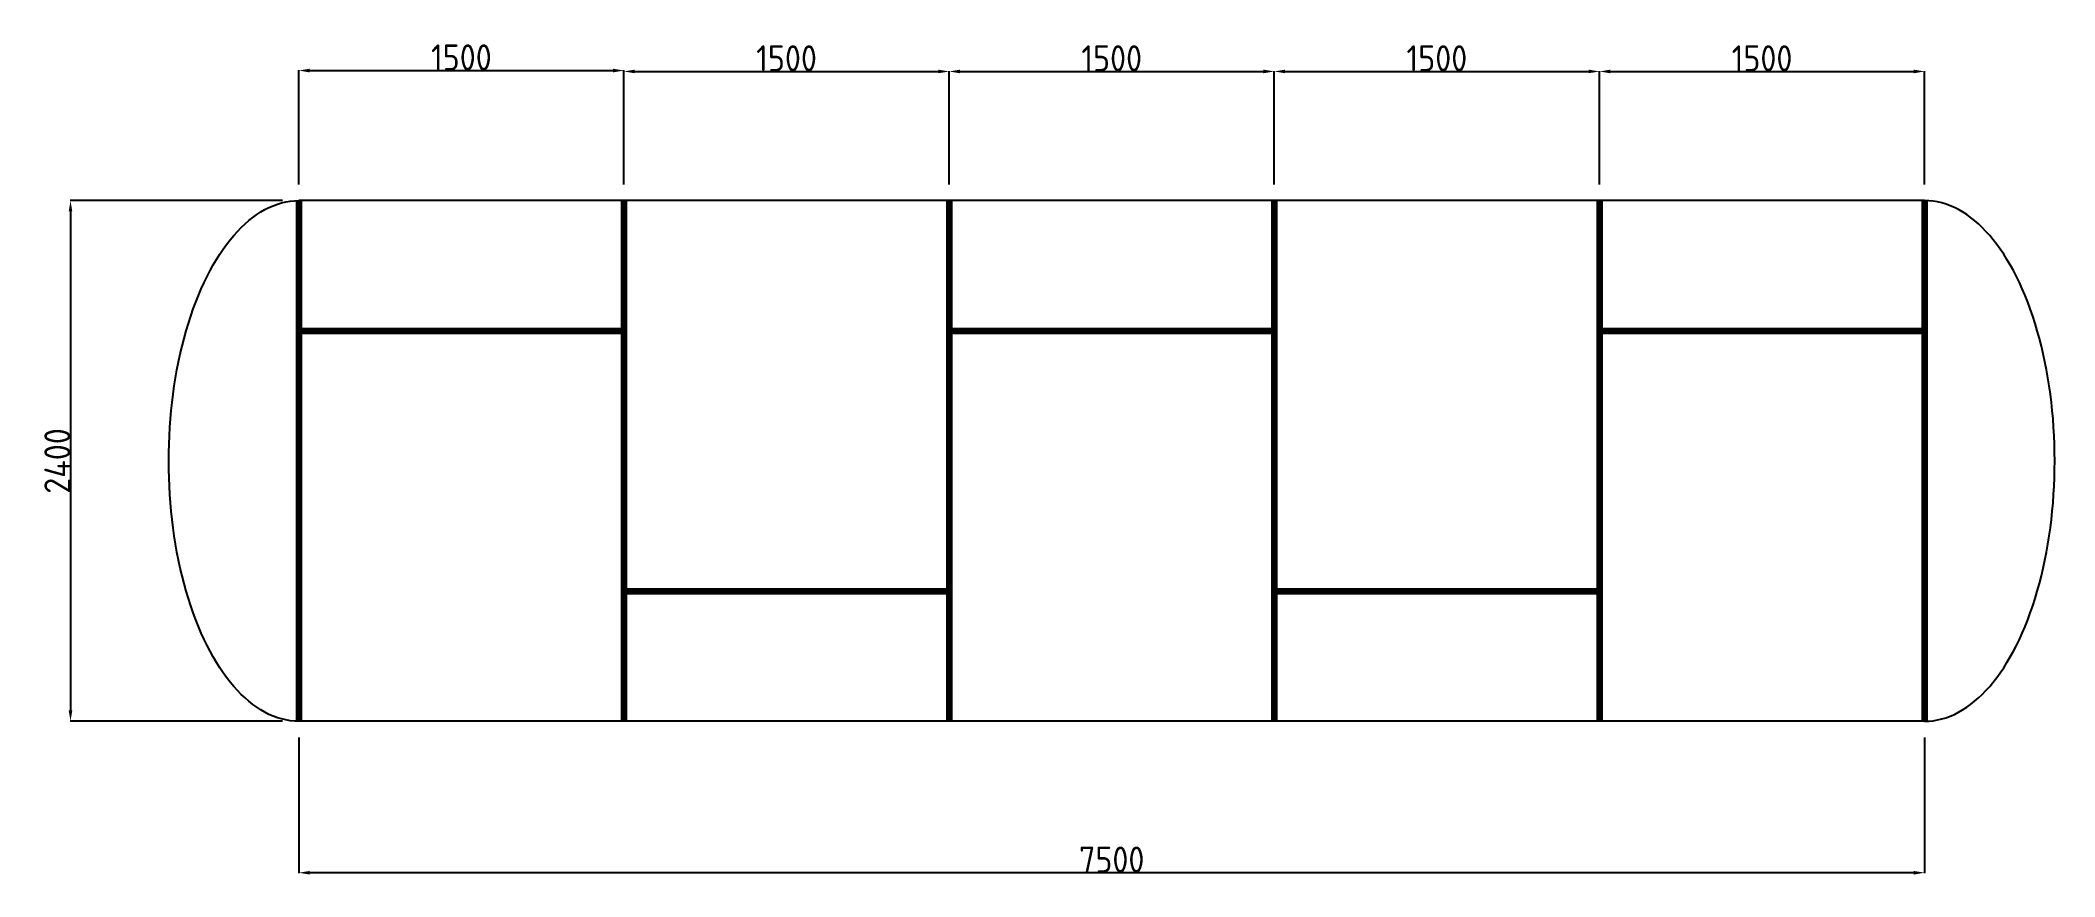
# Model space of a CAD drawing. Header units: inches. Extents: x 41827 to 51120, y 1975 to 5830.
import ezdxf

# ---------------------------------------------------------------- set-up
doc = ezdxf.new("R2010")
doc.units = ezdxf.units.IN
doc.header["$LTSCALE"] = 40
doc.header["$MEASUREMENT"] = 0
doc.styles.get("Standard").update_dxf_attribs({"font": 'isocp.shx', "height": 120, "bigfont": '@extfont2.shx'})
doc.dimstyles.new('ISO-25', dxfattribs={"dimtxt": 120, "dimasz": 50, "dimexe": 1.25, "dimexo": 75, "dimtad": 1, "dimdec": 0, "dimtxsty": 'Standard', "dimcen": 0, "dimclrd": 1, "dimclre": 1, "dimclrt": 1, "dimazin": 0, "dimtfac": 1, "dimtdec": 0, "dimtmove": 0, "dimatfit": 3, "dimfxl": 1, "dimtfillclr": 1, "dimarcsym": 0})

# ---------------------------------------------------------------- blocks, each defined once
blk = doc.blocks.new('*D241')
at = {"color": 1, "lineweight": -2, "transparency": 16777216}
for p, q in [((43019.8, 2615.9), (43019.8, 1991.4)), ((50519.8, 2615.9), (50519.8, 1991.4)), ((50469.8, 1992.7), (43069.8, 1992.7))]:
    blk.add_line(p, q, dxfattribs=at)
at = {"color": 1, "transparency": 16777216}
for points in [[(43069.8, 2001), (43069.8, 1984.3), (43019.8, 1992.7)], [(50469.8, 2001), (50469.8, 1984.3), (50519.8, 1992.7)]]:
    blk.add_solid(points, dxfattribs=at)
at = {"layer": 'Defpoints', "color": 0, "transparency": 16777216}
for p in [(43019.8, 2690.9), (50519.8, 2690.9), (43019.8, 1992.7)]:
    blk.add_point(p, dxfattribs=at)
at = {"color": 1, "transparency": 16777216, "insert": (46769.8, 2053.3), "char_height": 120, "attachment_point": 5}
blk.add_mtext('7500', dxfattribs=at)
blk = doc.blocks.new('*D242')
at = {"color": 1, "lineweight": -2, "transparency": 16777216}
for p, q in [((43019.8, 5165.9), (43019.8, 5691.8)), ((43069.8, 5690.6), (44469.8, 5690.6)), ((44519.8, 5165.9), (44519.8, 5691.8))]:
    blk.add_line(p, q, dxfattribs=at)
at = {"color": 1, "transparency": 16777216}
for points in [[(43069.8, 5698.9), (43069.8, 5682.2), (43019.8, 5690.6)], [(44469.8, 5698.9), (44469.8, 5682.2), (44519.8, 5690.6)]]:
    blk.add_solid(points, dxfattribs=at)
at = {"layer": 'Defpoints', "color": 0, "transparency": 16777216}
for p in [(44519.8, 5690.6), (43019.8, 5090.9), (44519.8, 5090.9)]:
    blk.add_point(p, dxfattribs=at)
at = {"color": 1, "transparency": 16777216, "insert": (43769.8, 5751.2), "char_height": 120, "attachment_point": 5}
blk.add_mtext('1500', dxfattribs=at)
blk = doc.blocks.new('*D243')
at = {"color": 1, "lineweight": -2, "transparency": 16777216}
for p, q in [((42944.8, 5090.9), (41965.4, 5090.9)), ((41966.7, 5040.9), (41966.7, 2740.9)), ((42944.8, 2690.9), (41965.4, 2690.9))]:
    blk.add_line(p, q, dxfattribs=at)
at = {"color": 1, "transparency": 16777216}
for points in [[(41958.3, 5040.9), (41975, 5040.9), (41966.7, 5090.9)], [(41958.3, 2740.9), (41975, 2740.9), (41966.7, 2690.9)]]:
    blk.add_solid(points, dxfattribs=at)
at = {"layer": 'Defpoints', "color": 0, "transparency": 16777216}
for p in [(43019.8, 5090.9), (41966.7, 2690.9), (43019.8, 2690.9)]:
    blk.add_point(p, dxfattribs=at)
at = {"color": 1, "transparency": 16777216, "insert": (41906, 3890.9), "char_height": 120, "attachment_point": 5, "rotation": 90}
blk.add_mtext('2400', dxfattribs=at)
blk = doc.blocks.new('*D248')
at = {"color": 1, "lineweight": -2, "transparency": 16777216}
for p, q in [((44519.8, 5165.9), (44519.8, 5687.6)), ((44569.8, 5686.4), (45969.8, 5686.4)), ((46019.8, 5165.9), (46019.8, 5687.6))]:
    blk.add_line(p, q, dxfattribs=at)
at = {"color": 1, "transparency": 16777216}
for points in [[(44569.8, 5694.7), (44569.8, 5678.1), (44519.8, 5686.4)], [(45969.8, 5694.7), (45969.8, 5678.1), (46019.8, 5686.4)]]:
    blk.add_solid(points, dxfattribs=at)
at = {"layer": 'Defpoints', "color": 0, "transparency": 16777216}
for p in [(46019.8, 5686.4), (44519.8, 5090.9), (46019.8, 5090.9)]:
    blk.add_point(p, dxfattribs=at)
at = {"color": 1, "transparency": 16777216, "insert": (45269.8, 5747), "char_height": 120, "attachment_point": 5}
blk.add_mtext('1500', dxfattribs=at)
blk = doc.blocks.new('*D249')
at = {"color": 1, "lineweight": -2, "transparency": 16777216}
for p, q in [((46019.8, 5165.9), (46019.8, 5687.6)), ((46069.8, 5686.4), (47469.8, 5686.4)), ((47519.8, 5165.9), (47519.8, 5687.6))]:
    blk.add_line(p, q, dxfattribs=at)
at = {"color": 1, "transparency": 16777216}
for points in [[(46069.8, 5694.7), (46069.8, 5678.1), (46019.8, 5686.4)], [(47469.8, 5694.7), (47469.8, 5678.1), (47519.8, 5686.4)]]:
    blk.add_solid(points, dxfattribs=at)
at = {"layer": 'Defpoints', "color": 0, "transparency": 16777216}
for p in [(47519.8, 5686.4), (46019.8, 5090.9), (47519.8, 5090.9)]:
    blk.add_point(p, dxfattribs=at)
at = {"color": 1, "transparency": 16777216, "insert": (46769.8, 5747), "char_height": 120, "attachment_point": 5}
blk.add_mtext('1500', dxfattribs=at)
blk = doc.blocks.new('*D250')
at = {"color": 1, "lineweight": -2, "transparency": 16777216}
for p, q in [((47519.8, 5165.9), (47519.8, 5687.6)), ((47569.8, 5686.4), (48969.8, 5686.4)), ((49019.8, 5165.9), (49019.8, 5687.6))]:
    blk.add_line(p, q, dxfattribs=at)
at = {"color": 1, "transparency": 16777216}
for points in [[(47569.8, 5694.7), (47569.8, 5678.1), (47519.8, 5686.4)], [(48969.8, 5694.7), (48969.8, 5678.1), (49019.8, 5686.4)]]:
    blk.add_solid(points, dxfattribs=at)
at = {"layer": 'Defpoints', "color": 0, "transparency": 16777216}
for p in [(49019.8, 5686.4), (47519.8, 5090.9), (49019.8, 5090.9)]:
    blk.add_point(p, dxfattribs=at)
at = {"color": 1, "transparency": 16777216, "insert": (48269.8, 5747), "char_height": 120, "attachment_point": 5}
blk.add_mtext('1500', dxfattribs=at)
blk = doc.blocks.new('*D251')
at = {"color": 1, "lineweight": -2, "transparency": 16777216}
for p, q in [((49019.8, 5165.9), (49019.8, 5687.6)), ((49069.8, 5686.4), (50469.8, 5686.4)), ((50519.8, 5165.9), (50519.8, 5687.6))]:
    blk.add_line(p, q, dxfattribs=at)
at = {"color": 1, "transparency": 16777216}
for points in [[(49069.8, 5694.7), (49069.8, 5678.1), (49019.8, 5686.4)], [(50469.8, 5694.7), (50469.8, 5678.1), (50519.8, 5686.4)]]:
    blk.add_solid(points, dxfattribs=at)
at = {"layer": 'Defpoints', "color": 0, "transparency": 16777216}
for p in [(50519.8, 5686.4), (49019.8, 5090.9), (50519.8, 5090.9)]:
    blk.add_point(p, dxfattribs=at)
at = {"color": 1, "transparency": 16777216, "insert": (49769.8, 5747), "char_height": 120, "attachment_point": 5}
blk.add_mtext('1500', dxfattribs=at)

msp = doc.modelspace()

# ---------------------------------------------------------------- linework, layer by layer
at = {"lineweight": 100}
for p, q in [((43019.8, 5090.9), (43019.8, 2690.9)), ((44519.8, 5090.9), (44519.8, 2690.9)), ((46019.8, 5090.9), (46019.8, 2690.9)), ((47519.8, 5090.9), (47519.8, 2690.9)), ((49019.8, 5090.9), (49019.8, 2690.9)), ((50519.8, 5090.9), (50519.8, 2690.9)), ((43019.8, 4490.9), (44519.8, 4490.9)), ((46019.8, 4490.9), (47519.8, 4490.9)), ((49019.8, 4490.9), (50519.8, 4490.9)), ((44519.8, 3290.9), (46019.8, 3290.9)), ((47519.8, 3290.9), (49019.8, 3290.9))]:
    msp.add_line(p, q, dxfattribs=at)
at = {"lineweight": -3, "ltscale": 0.2}
for points in [[(50519.8, 5090.9), (43019.8, 5090.9)], [(50519.8, 2690.9), (43019.8, 2690.9)]]:
    msp.add_lwpolyline(points, dxfattribs=at)
at = {"extrusion": (0, 0, -1)}
msp.add_ellipse((43019.8, 3890.9), major_axis=(0, -1200), ratio=0.499962, start_param=6.283185, end_param=9.424778, dxfattribs=at)
msp.add_ellipse((50519.8, 3890.9), major_axis=(0, -1200), ratio=0.499962, start_param=6.283185, end_param=9.424778)

# ---------------------------------------------------------------- dimensions: what is measured, and where the dimension line sits
for base, p1, p2, picture, middle in [((44519.8, 5690.6), (43019.8, 5090.9), (44519.8, 5090.9), '*D242', (43769.8, 5751.2)), ((46019.8, 5686.4), (44519.8, 5090.9), (46019.8, 5090.9), '*D248', (45269.8, 5747)), ((47519.8, 5686.4), (46019.8, 5090.9), (47519.8, 5090.9), '*D249', (46769.8, 5747)), ((49019.8, 5686.4), (47519.8, 5090.9), (49019.8, 5090.9), '*D250', (48269.8, 5747)), ((50519.8, 5686.4), (49019.8, 5090.9), (50519.8, 5090.9), '*D251', (49769.8, 5747))]:
    dim = msp.add_linear_dim(base=base, p1=p1, p2=p2, dimstyle='ISO-25')
    dim.commit()
    dim.dimension.update_dxf_attribs({"geometry": picture, "text_midpoint": middle})
dim = msp.add_linear_dim(base=(41966.7, 2690.9), p1=(43019.8, 5090.9), p2=(43019.8, 2690.9), angle=90, dimstyle='ISO-25')
dim.commit()
dim.dimension.update_dxf_attribs({"geometry": '*D243', "text_midpoint": (41906, 3890.9)})
dim = msp.add_linear_dim(base=(43019.8, 1992.7), p1=(50519.8, 2690.9), p2=(43019.8, 2690.9), dimstyle='ISO-25')
dim.commit()
dim.dimension.update_dxf_attribs({"geometry": '*D241', "text_midpoint": (46769.8, 1992.7), "dimtype": 160})

doc.saveas('drawing.dxf')
